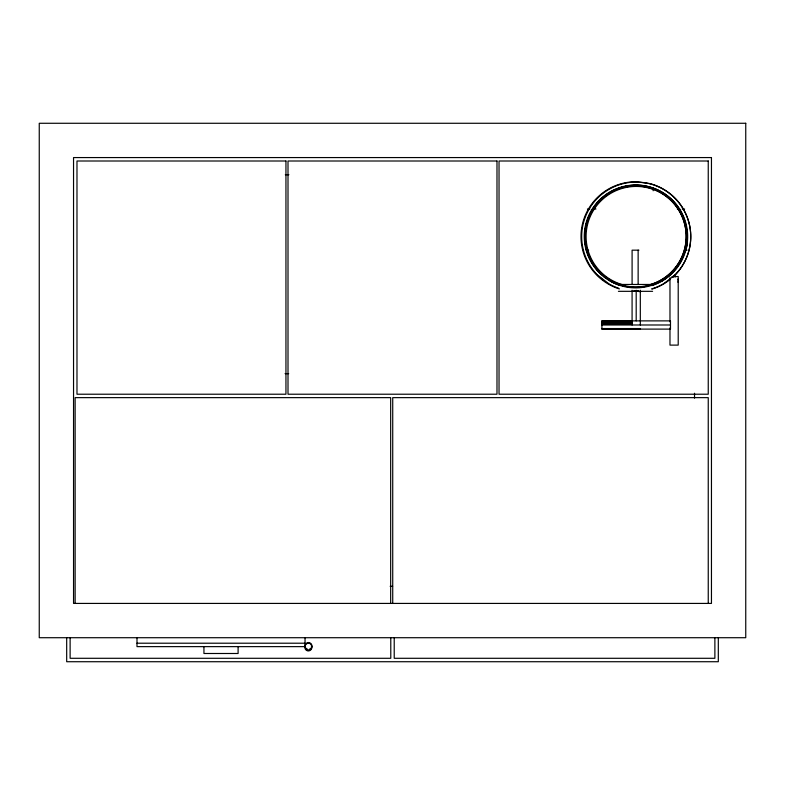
<?xml version="1.0" encoding="UTF-8"?>
<svg xmlns="http://www.w3.org/2000/svg" width="785" height="785" viewBox="0 0 785 785"><rect width="100%" height="100%" fill="white"/><g stroke="black" fill="none" stroke-linecap="round" stroke-linejoin="round"><path stroke-width="1.18" d="M661.941 281.167L672.598 272.984M674.786 275.172L663.492 283.836A54.528 54.528 0 0 1 651.471 288.968M636.223 291.147L638.254 290.872M285.328 174.721L288.87 174.721M587.435 209.016L589.869 209.016M593.519 209.016L595.952 209.016M677.357 209.016L679.781 209.016M682.204 209.016L684.618 209.016M586.218 250.17L588.652 250.17M638.921 250.17L632.092 250.17L632.092 284.464M684.618 250.17L687.042 250.17M672.038 276.526L678.211 276.526L678.211 345.115L669.978 345.115L669.978 327.973M618.423 284.464L652.59 284.464M618.423 291.323L652.59 291.323M601.899 321.016L632.082 321.016M601.899 321.428L632.082 321.428M601.899 322.085L632.082 322.085M601.899 322.939L632.082 322.939M601.899 323.93L632.082 323.93M601.899 324.99L670.488 324.99M601.899 328.552L640.315 328.552L640.315 329.111M601.899 328.964L640.315 328.964M285.073 373.64L288.684 373.64M390.165 586.277L392.608 586.277M136.992 643.209L305.041 643.209M305.188 646.634L136.992 646.634L136.992 637.714M633.986 290.852L640.619 291.726M672.853 276.565A3.434 3.434 0 0 1 674.629 276.565L675.669 276.84M597.66 275.172L608.954 283.836A54.528 54.528 0 0 0 618.708 288.252M718.314 637.714L718.314 661.726L66.686 661.726L66.686 637.714M714.88 637.714L714.88 658.291L394.217 658.291L394.217 637.714M708.247 603.42L708.247 397.642L392.726 397.642L392.726 603.42M694.529 393.236L694.529 398.132M669.978 277.753L669.978 321.85M653.149 188.331L653.149 190.765M640.315 290.254L640.315 324.99M638.136 250.17L638.136 284.464M636.193 290.254L636.193 320.879M632.082 290.254L632.082 324.99M390.665 603.42L390.665 397.642L75.134 397.642L75.134 603.42M390.783 637.714L390.783 658.291L70.12 658.291L70.12 637.714M305.041 637.714L305.041 646.634A3.434 3.434 0 0 0 308.809 650.922A3.434 3.434 0 0 0 311.331 645.81M238.1 646.634L238.1 653.493L203.943 653.493L203.943 646.634M305.159 645.064A3.434 3.434 0 0 1 310.899 643.523A3.434 3.434 0 0 1 309.359 649.264M307.583 649.264A3.434 3.434 0 0 1 305.159 646.84M672.961 277.056A54.871 54.871 0 0 0 650.078 183.612L635.879 181.737A54.871 54.871 0 0 0 619.394 288.949M670.233 279.401A54.871 54.871 0 0 1 652.364 288.949M603.027 279.872A54.528 54.528 0 0 1 594.961 200.96A54.528 54.528 0 0 1 674.207 197.486A54.528 54.528 0 0 1 673.079 276.811M638.588 291.088A54.528 54.528 0 0 1 633.858 291.088M685.913 249.924A51.447 51.447 0 0 0 622.907 186.918A51.447 51.447 0 0 0 599.848 272.984L610.504 281.167A51.447 51.447 0 0 0 619.414 285.23M687.14 243.939A51.447 51.447 0 0 1 651.874 285.622M605.392 277.802A51.447 51.447 0 0 1 603.459 276.271M677.897 279.067A4.111 4.111 0 0 1 677.897 282.217M673.559 276.565A4.111 4.111 0 0 1 674.629 276.565M622.073 284.553A50.073 50.073 0 0 1 588.014 222.793A50.073 50.073 0 0 1 649.509 188.243A50.073 50.073 0 0 1 684.53 249.463A50.073 50.073 0 0 1 650.265 284.553M745.75 123.274L39.25 123.274L39.25 637.714L745.75 637.714L745.75 123.274M711.455 157.569L73.545 157.569L73.545 603.42L711.455 603.42L711.455 157.569M285.946 161.004L76.979 161.004L76.979 394.217L285.946 394.217L285.946 161.004M496.983 161.004L288.007 161.004L288.007 394.217L496.983 394.217L496.983 161.004M708.247 161.004L499.034 161.004L499.034 394.217L708.247 394.217L708.247 161.004M670.488 320.879L601.899 320.879L601.899 329.111L670.488 329.111L670.488 320.879M606.854 278.449A50.966 50.966 0 0 0 686.512 240.426A50.966 50.966 0 0 0 613.752 190.441A50.966 50.966 0 0 0 606.854 278.449M604.607 277.419A51.447 51.447 0 0 0 686.747 242.879A51.447 51.447 0 0 0 615.764 189.018A51.447 51.447 0 0 0 604.607 277.419M607.119 278.047A50.485 50.485 0 0 0 686.031 240.387A50.485 50.485 0 0 0 613.958 190.883A50.485 50.485 0 0 0 607.119 278.047M306.758 649.607A3.434 3.434 0 0 0 311.9 646.634A3.434 3.434 0 0 0 306.758 643.661A3.434 3.434 0 0 0 306.758 649.607"/></g></svg>
